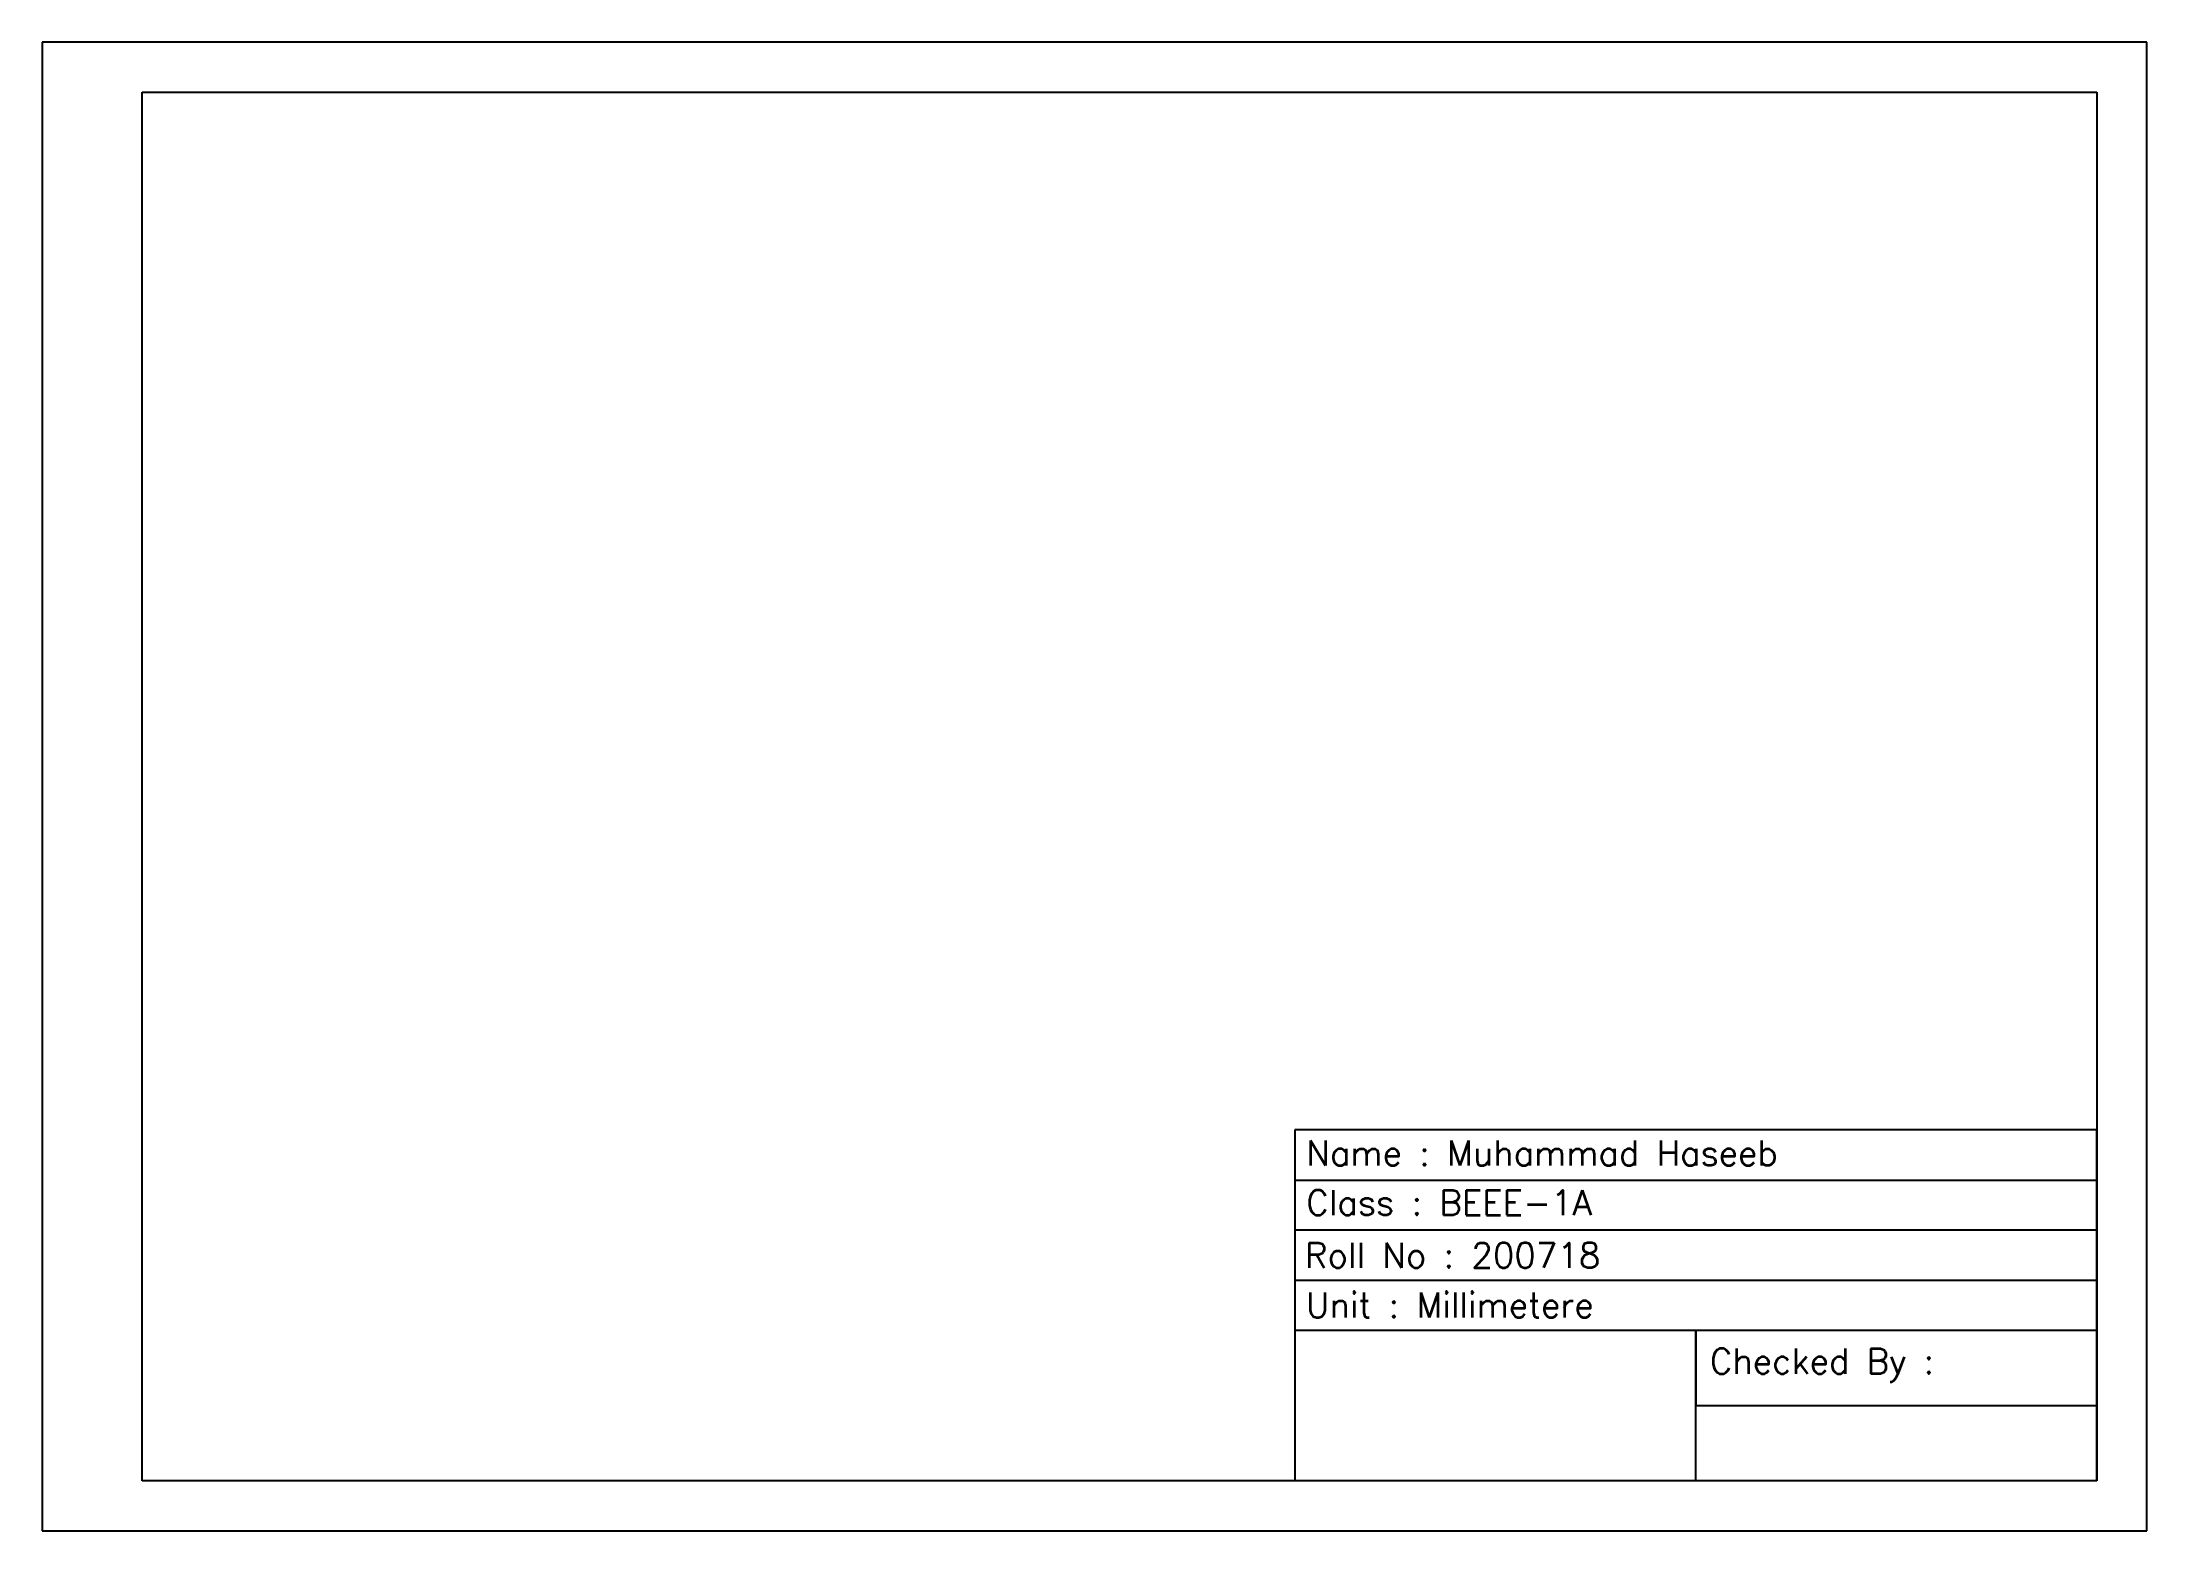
# Model space of a CAD drawing. Header units: millimetres. Extents: x 0 to 1275, y 0 to 1714.
# Drawn here: x 0 to 420, y 0 to 297 of the extents above; entities outside this region: 2.
import ezdxf

# ---------------------------------------------------------------- set-up
doc = ezdxf.new("R2010")
doc.units = ezdxf.units.MM
doc.layers.get('0').update_dxf_attribs({"color": 5})
doc.styles.add('Simplex_100', font='simplex.shx', dxfattribs={"height": 100})

msp = doc.modelspace()

# ---------------------------------------------------------------- linework, layer by layer
for p, q in [((1275.15, 1713.87), (1275.15, 1713.87)), ((1275.15, 1713.87), (1275.15, 1713.87)), ((420, 297), (0, 297)), ((0, 297), (0, 0)), ((420, 0), (420, 297)), ((20, 10), (20, 287)), ((20, 287), (410, 287)), ((410, 287), (410, 10)), ((410, 80), (250, 80)), ((250, 80), (250, 10)), ((250, 80), (250, 70)), ((250, 80), (250, 70)), ((410, 10), (410, 80)), ((250, 70), (410, 70)), ((410, 70), (410, 60)), ((410, 60), (250, 60)), ((250, 60), (250, 50)), ((250, 50), (410, 50)), ((410, 50), (410, 40)), ((410, 40), (250, 40)), ((330, 10), (330, 40)), ((330, 40), (330, 25)), ((330, 25), (410, 25)), ((410, 10), (20, 10)), ((410, 10), (330, 10)), ((0, 0), (420, 0))]:
    msp.add_line(p, q)

# ---------------------------------------------------------------- texts
at = {"char_height": 5, "attachment_point": 1, "style": 'Simplex_100'}
for s, width, heights, insert in [('Name : Muhammad Haseeb', 135.3921, [30], (252.27, 77.87)), ('Class : BEEE-1A', 160, [0], (252.24, 67.98)), ('Roll No : 200718', 160, [0], (252, 57.48)), ('Unit : Millimetere', 160, [0], (252.16, 47.56)), ('Checked By :', 80, [0], (332.78, 36.36))]:
    msp.add_mtext_dynamic_manual_height_columns(s, width=width, gutter_width=500, heights=heights, dxfattribs=dict(at, insert=insert))

doc.saveas('drawing.dxf')
